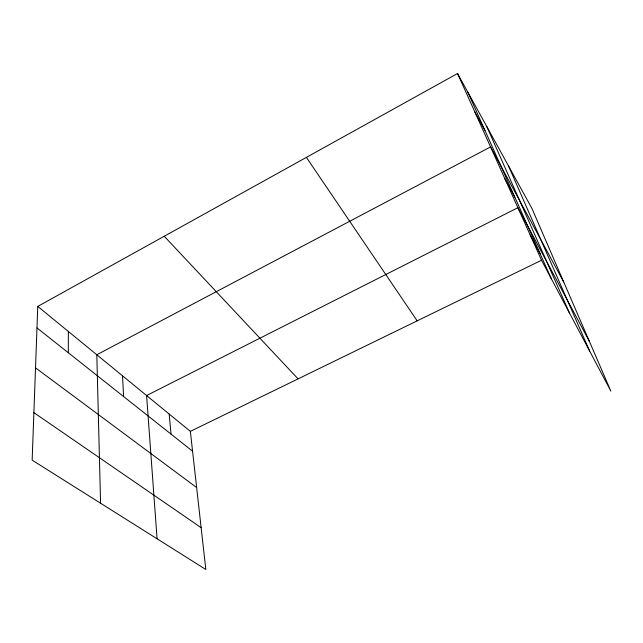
<?xml version="1.0" encoding="UTF-8"?>
<svg xmlns="http://www.w3.org/2000/svg" width="643" height="643" viewBox="0 0 643 643"><rect width="100%" height="100%" fill="white"/><g stroke="black" fill="none" stroke-linecap="round" stroke-linejoin="round"><path stroke-width="0.96" d="M68.303 352.734L68.375 331.475M37.768 306.414L32.15 460.155L205.824 569.481L190.352 431.365L37.768 306.414L457.559 73.519L531.938 208.445L610.85 391.073L541.535 260.254L457.559 73.519M190.352 431.365L541.535 260.254M33.886 412.645L201.146 527.678M35.526 367.852L196.645 487.547M36.981 327.922L192.57 451.185M164.238 236.246L298.071 378.88M306.406 157.374L417.17 320.849M474.751 111.753L484.943 130.425M563.686 281.923L490.569 146.917L96.812 354.759L100.581 503.236M504.739 178.441L514.842 197.208M589.245 341.079L517.896 207.689L146.596 395.533L157.077 538.802M530.129 234.888L540.056 253.543M467.75 92.013L551.356 278.797M486.855 126.671L569.481 313.004M508.573 166.063L589.647 351.062M169.157 414.004L171.038 434.129M122.532 375.825L123.585 396.53"/></g></svg>
